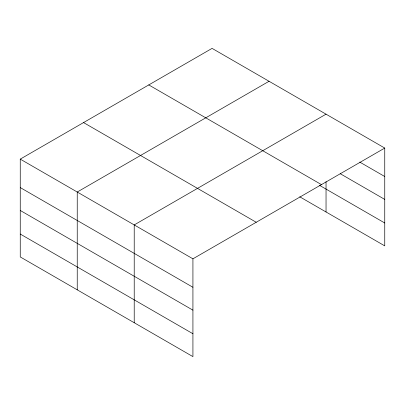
<?xml version="1.0" encoding="UTF-8"?>
<svg xmlns="http://www.w3.org/2000/svg" width="405" height="405" viewBox="0 0 405 405"><rect width="100%" height="100%" fill="white"/><g stroke="black" fill="none" stroke-linecap="round" stroke-linejoin="round"><path stroke-width="0.61" d="M20.25 159.124L192.927 258.82L192.927 356.623L20.25 256.932L20.25 159.124L212.073 48.377L384.75 148.068L384.75 245.875L299.74 196.795M269.057 81.278L77.233 192.026L77.233 289.828M326.04 114.175L134.217 224.922L134.217 322.729M192.927 258.82L384.75 148.068M359.746 162.081L384.75 176.519M340.175 173.669L384.75 199.407M148.772 84.923L321.449 184.619M319.464 185.298L384.75 222.988M83.551 122.578L256.228 222.274M20.25 187.576L192.927 287.272M20.25 210.463L192.927 310.154M20.25 234.044L192.927 333.735M326.04 181.642L326.04 211.977"/></g></svg>
